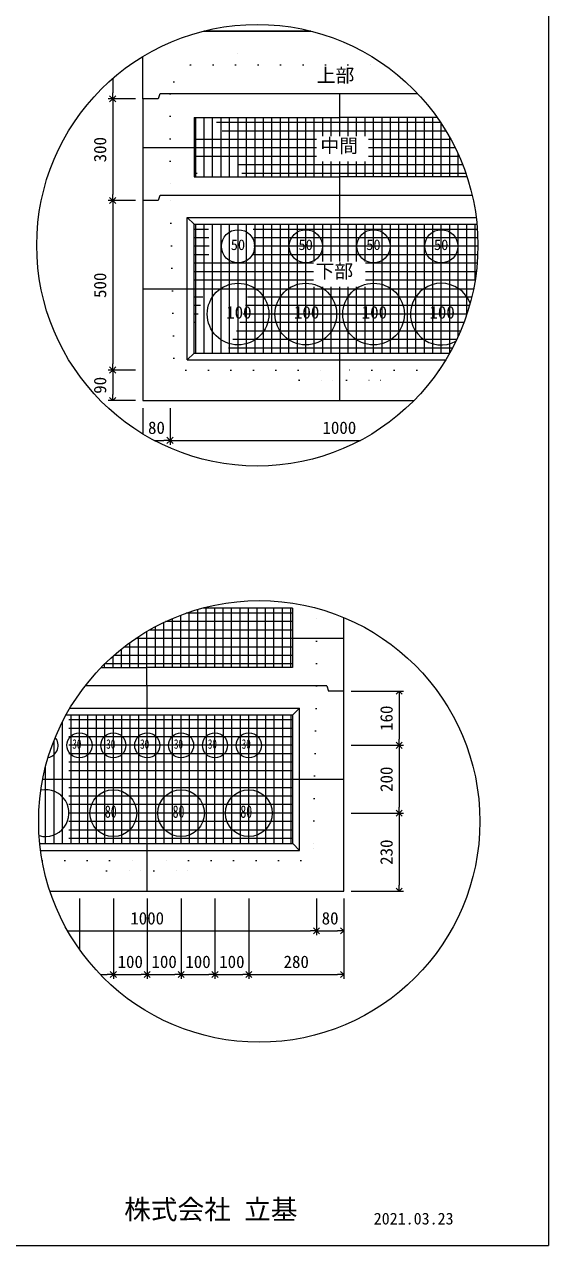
# Model space of a CAD drawing. Units: millimetres, scale not verified. Extents: x -6420 to 6420, y -3040 to 3040.
# Drawn here: x -3826 to -2340, y -2660 to 798 of the extents above; entities that cross this region are included whole.
import ezdxf
from ezdxf.enums import TextEntityAlignment as Align

# ---------------------------------------------------------------- set-up
doc = ezdxf.new("R2010")
doc.units = ezdxf.units.MM
doc.header["$LTSCALE"] = 20
for name, pattern in [('DASHED1', [1.8, 1.2, -0.6]), ('USER2', [50.8, 31.75, -6.35, 6.35, -6.35]), ('USER5', [3.185, 0.01, -3.175])]:
    doc.linetypes.add(name, pattern=pattern)
for name, color, linetype, lineweight in [('0-2_waku', 7, 'Continuous', 18), ('0-3_gaikei', 7, 'Continuous', 18), ('0-4_kakure', 7, 'DASHED1', 5), ('0-5_sunpou', 7, 'Continuous', 5), ('0-7_hole', 7, 'Continuous', 18), ('0-8_uchigawa', 6, 'Continuous', 18), ('0-D_文字１', 7, 'Continuous', 18), ('0-E_コア部分\u3000寸法補助線3', 150, 'USER2', 18), ('0-F_コア部分\u3000寸法補助線2', 150, 'USER2', 18), ('1-0_コア部分\u3000中心補助線', 1, 'Continuous', 18), ('1-1_コア部分\u3000寸法補助線', 7, 'USER2', 5), ('1-2_uchigawa2', 6, 'USER2', 18)]:
    doc.layers.add(name, color=color, linetype=linetype, lineweight=lineweight)
doc.styles.add('ＭＳ ゴシック', font='')
doc.styles.get('ＭＳ ゴシック').set_extended_font_data('MS Gothic')

# ---------------------------------------------------------------- blocks, each defined once
blk = doc.blocks.new('_Open90')
at = {"layer": '0-5_sunpou'}
blk.add_line((0, 0), (-1, 0), dxfattribs=at)
blk.add_lwpolyline([(-0.5, 0.5), (0, 0), (-0.5, -0.5)], dxfattribs=at)

msp = doc.modelspace()

# ---------------------------------------------------------------- linework, layer by layer
at = {"layer": '0-2_waku'}
for p in [(-2340, 3039.85), (-6420, -2660.15), (-6420, -2660.15), (-6420, -2660.15), (-6420, -2660.15)]:
    msp.add_line(p, (-2340, -2660.15), dxfattribs=at)
at = {"layer": '0-3_gaikei'}
for p, q in [((-3316.99, 778.99), (-3244.93, 778.99)), ((-3316.99, 778.99), (-3244.93, 778.99)), ((-3316.99, 778.99), (-3244.93, 778.99)), ((-3014.2, 778.99), (-3316.99, 778.99)), ((-3316.93, 778.99), (-3014.2, 778.99)), ((-3316.93, 778.99), (-3014.2, 778.99)), ((-3489.73, 586.99), (-3489.73, 707.01)), ((-3441.73, 601.39), (-3446.53, 586.99)), ((-2932.11, 601.39), (-3440.91, 601.39)), ((-2710.81, 601.39), (-2932.93, 601.39)), ((-3489.73, 586.99), (-3489.73, -267.41)), ((-3446.53, 586.99), (-3489.73, 586.99)), ((-3446.53, 586.99), (-3489.73, 586.99)), ((-3441.73, 313.39), (-3446.53, 298.99)), ((-2932.11, 313.39), (-3440.91, 313.39)), ((-2556.52, 313.39), (-2932.93, 313.39)), ((-3446.53, 298.99), (-3489.73, 298.99)), ((-3446.53, 298.99), (-3489.73, 298.99)), ((-3489.73, -267.41), (-2721.32, -267.41)), ((-3489.73, -267.41), (-2721.32, -267.41)), ((-3489.73, -267.41), (-2721.32, -267.41)), ((-2920.8, -1358.86), (-2920.8, -881.58)), ((-2968.8, -1075.66), (-2964, -1090.06)), ((-2920.8, -1090.06), (-2964, -1090.06))]:
    msp.add_line(p, q, dxfattribs=at)
for points in [[(-3753.21, -1656.46), (-2920.8, -1656.46), (-2920.8, -1090.06)], [(-3741.02, -1656.46), (-2920.8, -1656.46), (-2920.8, -1090.06)], [(-2968.8, -1075.66), (-3477.6, -1075.66), (-3653.68, -1075.66)]]:
    msp.add_lwpolyline(points, dxfattribs=at)
at = {"layer": '0-4_kakure', "linetype": 'USER5', "lineweight": 18}
for p, q in [((-3220.93, 778.99), (-3220.93, 795.15)), ((-3220.93, 778.99), (-3220.93, 682.99)), ((-3402.51, 634.99), (-3354.51, 682.99)), ((-3354.51, 682.99), (-2804.81, 682.99)), ((-3402.51, 634.99), (-3412.11, 601.39)), ((-3412.11, 601.39), (-3412.11, 313.39)), ((-3402.21, -147.41), (-3412.11, 313.39)), ((-3402.21, -147.41), (-3367.87, -181.01)), ((-3367.87, -181.01), (-2932.11, -181.01)), ((-3047.31, -209.81), (-3076.11, -181.01)), ((-2649.92, -181.01), (-2932.11, -181.01)), ((-2816.91, -209.81), (-2788.11, -181.01)), ((-3047.31, -209.81), (-2951.31, -209.81)), ((-2951.31, -209.81), (-2947.47, -267.41)), ((-2912.91, -209.81), (-2916.75, -267.41)), ((-2912.91, -209.81), (-2816.91, -209.81)), ((-2997.59, -1075.66), (-2997.59, -855.48)), ((-2997.59, -1075.66), (-3007.5, -1536.46)), ((-3007.5, -1536.46), (-3041.83, -1570.06)), ((-3775.24, -1570.06), (-3477.59, -1570.06)), ((-3592.79, -1598.86), (-3621.59, -1570.06)), ((-3041.83, -1570.06), (-3477.59, -1570.06)), ((-3362.39, -1598.86), (-3333.59, -1570.06)), ((-3592.79, -1598.86), (-3496.79, -1598.86)), ((-3496.79, -1598.86), (-3492.95, -1656.46)), ((-3458.39, -1598.86), (-3462.23, -1656.46)), ((-3458.39, -1598.86), (-3362.39, -1598.86))]:
    msp.add_line(p, q, dxfattribs=at)
at = {"layer": '0-5_sunpou', "color": 150, "lineweight": 18}
for p, q in [((-3575.48, 644.48), (-3575.48, 604.27)), ((-3510.85, 586.99), (-3587.96, 586.99)), ((-3531.97, 586.99), (-3587.96, 586.99)), ((-3575.48, 569.71), (-3575.48, 316.27)), ((-3510.85, 298.99), (-3587.96, 298.99)), ((-3510.85, 298.99), (-3587.96, 298.99)), ((-3575.48, 281.71), (-3575.48, -163.73)), ((-3510.85, -181.01), (-3587.96, -181.01)), ((-3531.97, -181.01), (-3587.96, -181.01)), ((-3575.48, -198.29), (-3575.48, -250.13)), ((-3510.85, -267.41), (-3587.96, -267.41)), ((-3489.73, -288.53), (-3489.73, -362.14)), ((-3412.93, -288.53), (-3412.93, -392.61)), ((-3412.93, -288.53), (-3412.93, -392.61)), ((-3458.02, -380.13), (-3430.21, -380.13)), ((-3395.65, -380.13), (-2873.17, -380.13)), ((-2899.68, -1090.06), (-2751.26, -1090.06)), ((-2763.74, -1107.34), (-2763.74, -1226.38)), ((-2899.68, -1243.66), (-2751.26, -1243.66)), ((-2899.68, -1243.66), (-2751.26, -1243.66)), ((-2763.74, -1260.94), (-2763.74, -1418.38)), ((-2899.68, -1435.66), (-2751.26, -1435.66)), ((-2899.68, -1435.66), (-2751.26, -1435.66)), ((-2763.74, -1452.94), (-2763.74, -1639.18)), ((-2899.68, -1656.46), (-2751.26, -1656.46)), ((-3669.59, -1677.58), (-3669.59, -1821.31)), ((-3573.59, -1677.58), (-3573.59, -1904.85)), ((-3573.59, -1677.58), (-3573.59, -1904.85)), ((-3477.59, -1677.58), (-3477.59, -1904.85)), ((-3477.59, -1677.58), (-3477.59, -1904.85)), ((-3381.59, -1677.58), (-3381.59, -1904.85)), ((-3381.59, -1677.58), (-3381.59, -1904.85)), ((-3285.59, -1677.58), (-3285.59, -1904.85)), ((-3285.59, -1677.58), (-3285.59, -1904.85)), ((-3189.59, -1677.58), (-3189.59, -1904.85)), ((-3189.59, -1677.58), (-3189.59, -1904.85)), ((-2997.6, -1677.58), (-2997.6, -1781.66)), ((-2997.6, -1677.58), (-2997.6, -1781.66)), ((-2920.8, -1677.58), (-2920.8, -1781.66)), ((-2920.8, -1677.58), (-2920.8, -1904.85)), ((-3702.89, -1769.18), (-3014.88, -1769.18)), ((-2980.32, -1769.18), (-2938.08, -1769.18)), ((-3610.75, -1892.37), (-3590.87, -1892.37)), ((-3556.31, -1892.37), (-3494.87, -1892.37)), ((-3460.31, -1892.37), (-3398.87, -1892.37)), ((-3364.31, -1892.37), (-3302.87, -1892.37)), ((-3268.31, -1892.37), (-3206.87, -1892.37)), ((-3172.31, -1892.37), (-2938.08, -1892.37))]:
    msp.add_line(p, q, dxfattribs=at)
for centre in [(-3165.59, 172.43), (-3159.98, -1459.19)]:
    msp.add_circle(centre, 625.17, dxfattribs=at)
at = {"layer": '0-7_hole'}
for centre, radius in [((-3220.11, 169.39), 47.04), ((-3028.11, 169.39), 47.04), ((-2836.11, 169.39), 47.04), ((-2644.11, 169.39), 47.04), ((-3220.11, -22.61), 87.36), ((-3028.11, -22.61), 87.36), ((-2836.11, -22.61), 87.36), ((-3669.59, -1243.66), 35.52), ((-3573.59, -1243.66), 35.52), ((-3477.59, -1243.66), 35.52), ((-3381.59, -1243.66), 35.52), ((-3285.59, -1243.66), 35.52), ((-3189.59, -1243.66), 35.52), ((-3573.59, -1435.66), 66.24), ((-3381.59, -1435.66), 66.24), ((-3189.59, -1435.66), 66.24)]:
    msp.add_circle(centre, radius, dxfattribs=at)
for centre, radius, start, end in [((-2644.11, -22.61), 87.36, 20.66629, 298.32089), ((-3765.59, -1243.66), 35.52, 281.59033, 39.2294), ((-3765.59, -1435.66), 66.24, 253.99064, 101.55918)]:
    msp.add_arc(centre, radius, start, end, dxfattribs=at)
at = {"layer": '0-8_uchigawa'}
for p, q in [((-3364.11, 250.99), (-3344.91, 231.79)), ((-3364.11, -152.21), (-3364.11, 250.99)), ((-3344.91, 231.79), (-2932.11, 231.79)), ((-3344.91, -133.01), (-3344.91, 231.79)), ((-2932.11, 231.79), (-2543.25, 231.79)), ((-3364.11, -152.21), (-3344.91, -133.01)), ((-3344.91, -133.01), (-2620.12, -133.01)), ((-3364.11, -152.21), (-2631.32, -152.21)), ((-3045.59, -1541.26), (-3045.59, -1138.06)), ((-3064.79, -1522.06), (-3064.79, -1157.26)), ((-3781.98, -1522.06), (-3064.79, -1522.06)), ((-3779.74, -1541.26), (-3045.59, -1541.26)), ((-3045.59, -1541.26), (-3064.79, -1522.06))]:
    msp.add_line(p, q, dxfattribs=at)
for points in [[(-3364.11, 250.99), (-2932.11, 250.99), (-2545.38, 250.99)], [(-3707.41, -1157.26), (-3477.59, -1157.26), (-3064.79, -1157.26), (-3045.59, -1138.06)], [(-3696.37, -1138.06), (-3477.59, -1138.06), (-3045.59, -1138.06)]]:
    msp.add_lwpolyline(points, dxfattribs=at)
at = {"layer": '0-E_コア部分\u3000寸法補助線3'}
for p, q in [((-3340.11, 366.19), (-3340.11, 534.19)), ((-3292.11, 366.19), (-3292.11, 534.19)), ((-3244.11, 366.19), (-3244.11, 534.19)), ((-3196.11, 366.19), (-3196.11, 534.19)), ((-3148.11, 366.19), (-3148.11, 534.19)), ((-3100.11, 366.19), (-3100.11, 534.19)), ((-3052.11, 366.19), (-3052.11, 534.19)), ((-3004.11, 366.19), (-3004.11, 534.19)), ((-2956.11, 481.16), (-2956.11, 534.19)), ((-2908.11, 481.16), (-2908.11, 534.19)), ((-2860.11, 481.16), (-2860.11, 534.19)), ((-2812.11, 366.19), (-2812.11, 534.19)), ((-2764.11, 366.19), (-2764.11, 534.19)), ((-2716.11, 366.19), (-2716.11, 534.19)), ((-2668.11, 366.19), (-2668.11, 534.19)), ((-2997.44, 471.79), (-3344.91, 471.79)), ((-2616.76, 471.79), (-2850.56, 471.79)), ((-2620.11, 366.19), (-2620.11, 477.87)), ((-2997.44, 423.79), (-3344.91, 423.79)), ((-2593.18, 423.79), (-2850.56, 423.79)), ((-2956.11, 366.19), (-2956.11, 409.29)), ((-2908.11, 366.19), (-2908.11, 409.29)), ((-2860.11, 366.19), (-2860.11, 409.29)), ((-2572.11, 366.19), (-2572.11, 368.95)), ((-2542.04, 217.39), (-3344.91, 217.39)), ((-3340.11, -133.01), (-3340.11, 231.79)), ((-3292.11, -133.01), (-3292.11, 231.79)), ((-3244.11, -133.01), (-3244.11, 231.79)), ((-3196.11, -133.01), (-3196.11, 231.79)), ((-3148.11, -133.01), (-3148.11, 231.79)), ((-3100.11, -133.01), (-3100.11, 231.79)), ((-3052.11, -133.01), (-3052.11, 231.79)), ((-3004.11, 126.76), (-3004.11, 231.79)), ((-2956.11, 126.76), (-2956.11, 231.79)), ((-2908.11, 126.76), (-2908.11, 231.79)), ((-2860.11, 126.76), (-2860.11, 231.79)), ((-2812.11, -133.01), (-2812.11, 231.79)), ((-2764.11, -133.01), (-2764.11, 231.79)), ((-2716.11, -133.01), (-2716.11, 231.79)), ((-2668.11, -133.01), (-2668.11, 231.79)), ((-2620.11, -133.01), (-2620.11, 231.79)), ((-2572.11, -24.08), (-2572.11, 231.79)), ((-2540.43, 169.39), (-3344.91, 169.39)), ((-3006.28, 121.39), (-3344.91, 121.39)), ((-2542.51, 121.39), (-2859.39, 121.39)), ((-3006.28, 73.39), (-3344.91, 73.39)), ((-2548.32, 73.39), (-2859.39, 73.39)), ((-3004.11, -133.01), (-3004.11, 54.89)), ((-2956.11, -133.01), (-2956.11, 54.89)), ((-2908.11, -133.01), (-2908.11, 54.89)), ((-2860.11, -133.01), (-2860.11, 54.89)), ((-2557.96, 25.39), (-3344.91, 25.39)), ((-2571.63, -22.61), (-3344.91, -22.61)), ((-2589.6, -70.61), (-3344.91, -70.61)), ((-2612.3, -118.61), (-3344.91, -118.61)), ((-3310.41, -1022.86), (-3310.41, -854.86)), ((-3262.41, -1022.86), (-3262.41, -854.86)), ((-3214.41, -1022.86), (-3214.41, -854.86)), ((-3166.41, -1022.86), (-3166.41, -854.86)), ((-3118.41, -1022.86), (-3118.41, -854.86)), ((-3070.41, -1022.86), (-3070.41, -854.86)), ((-3406.41, -1022.86), (-3406.41, -884.64)), ((-3358.41, -1022.86), (-3358.41, -866.35)), ((-3065.61, -917.26), (-3471.67, -917.26)), ((-3454.41, -1022.86), (-3454.41, -907.69)), ((-3065.61, -965.26), (-3543.22, -965.26)), ((-3502.41, -1022.86), (-3502.41, -936.14)), ((-3550.41, -1022.86), (-3550.41, -970.93)), ((-3598.41, -1022.86), (-3598.41, -1013.52)), ((-3064.79, -1171.66), (-3715.11, -1171.66)), ((-3693.59, -1522.06), (-3693.59, -1157.26)), ((-3645.59, -1522.06), (-3645.59, -1157.26)), ((-3597.59, -1522.06), (-3597.59, -1157.26)), ((-3549.59, -1522.06), (-3549.59, -1157.26)), ((-3501.59, -1522.06), (-3501.59, -1157.26)), ((-3453.59, -1522.06), (-3453.59, -1157.26)), ((-3405.59, -1522.06), (-3405.59, -1157.26)), ((-3357.59, -1522.06), (-3357.59, -1157.26)), ((-3309.59, -1522.06), (-3309.59, -1157.26)), ((-3261.59, -1522.06), (-3261.59, -1157.26)), ((-3213.59, -1522.06), (-3213.59, -1157.26)), ((-3165.59, -1522.06), (-3165.59, -1157.26)), ((-3117.59, -1522.06), (-3117.59, -1157.26)), ((-3069.59, -1522.06), (-3069.59, -1157.26)), ((-3741.59, -1522.06), (-3741.59, -1229.92)), ((-3064.79, -1219.66), (-3737.45, -1219.66)), ((-3064.79, -1267.66), (-3755.09, -1267.66)), ((-3064.79, -1315.66), (-3768.45, -1315.66)), ((-3064.79, -1363.66), (-3777.81, -1363.66)), ((-3064.79, -1411.66), (-3783.34, -1411.66)), ((-3064.79, -1459.66), (-3785.15, -1459.66)), ((-3064.79, -1507.66), (-3783.27, -1507.66))]:
    msp.add_line(p, q, dxfattribs=at)
at = {"layer": '0-F_コア部分\u3000寸法補助線2'}
for p, q in [((-3316.11, 366.19), (-3316.11, 534.19)), ((-3268.11, 366.19), (-3268.11, 534.19)), ((-3220.11, 366.19), (-3220.11, 534.19)), ((-3172.11, 366.19), (-3172.11, 534.19)), ((-3076.11, 366.19), (-3076.11, 534.19)), ((-2980.11, 481.16), (-2980.11, 534.19)), ((-2884.11, 481.16), (-2884.11, 534.19)), ((-2788.11, 366.19), (-2788.11, 534.19)), ((-2692.11, 366.19), (-2692.11, 534.19)), ((-2630.55, 495.79), (-3344.91, 495.79)), ((-2596.11, 366.19), (-2596.11, 430.37)), ((-2583.23, 399.79), (-3344.91, 399.79)), ((-2980.11, 366.19), (-2980.11, 409.29)), ((-2884.11, 366.19), (-2884.11, 409.29)), ((-3268.11, -133.01), (-3268.11, 231.79)), ((-3220.11, -133.01), (-3220.11, 231.79)), ((-3172.11, -133.01), (-3172.11, 231.79)), ((-3076.11, -133.01), (-3076.11, 231.79)), ((-2980.11, 126.76), (-2980.11, 231.79)), ((-2884.11, 126.76), (-2884.11, 231.79)), ((-2788.11, -133.01), (-2788.11, 231.79)), ((-2692.11, -133.01), (-2692.11, 231.79)), ((-2596.11, -85.5), (-2596.11, 231.79)), ((-2540.78, 193.39), (-3344.91, 193.39)), ((-3006.28, 97.39), (-3344.91, 97.39)), ((-2544.95, 97.39), (-2859.39, 97.39)), ((-2980.11, -133.01), (-2980.11, 54.89)), ((-2884.11, -133.01), (-2884.11, 54.89)), ((-2564.28, 1.39), (-3344.91, 1.39)), ((-2600.33, -94.61), (-3344.91, -94.61)), ((-3334.41, -1022.86), (-3334.41, -858.85)), ((-3238.41, -1022.86), (-3238.41, -854.86)), ((-3142.41, -1022.86), (-3142.41, -854.86)), ((-3430.41, -1022.86), (-3430.41, -895.54)), ((-3065.61, -893.26), (-3425.61, -893.26)), ((-3526.41, -1022.86), (-3526.41, -952.67)), ((-3065.61, -989.26), (-3572.3, -989.26)), ((-3621.59, -1522.06), (-3621.59, -1157.26)), ((-3525.59, -1522.06), (-3525.59, -1157.26)), ((-3429.59, -1522.06), (-3429.59, -1157.26)), ((-3333.59, -1522.06), (-3333.59, -1157.26)), ((-3237.59, -1522.06), (-3237.59, -1157.26)), ((-3141.59, -1522.06), (-3141.59, -1157.26)), ((-3064.79, -1195.66), (-3726.89, -1195.66)), ((-3717.59, -1522.06), (-3717.59, -1176.51)), ((-3765.59, -1522.06), (-3765.59, -1304.04)), ((-3064.79, -1291.66), (-3762.29, -1291.66)), ((-3064.79, -1387.66), (-3781.05, -1387.66)), ((-3064.79, -1483.66), (-3784.67, -1483.66))]:
    msp.add_line(p, q, dxfattribs=at)
at = {"layer": '1-0_コア部分\u3000中心補助線'}
for p, q in [((-2932.11, 481.16), (-2932.11, 601.39)), ((-2997.44, 447.79), (-3489.73, 447.79)), ((-2604.33, 447.79), (-2850.56, 447.79)), ((-2932.11, 313.39), (-2932.11, 409.29)), ((-2932.11, 126.76), (-2932.11, 313.39)), ((-3488.91, 49.39), (-2552.65, 49.39)), ((-2932.11, -267.41), (-2932.11, 54.89)), ((-3478.41, -1075.66), (-3478.41, -921.19)), ((-2922.43, -941.26), (-3510.1, -941.26)), ((-3477.59, -1656.46), (-3477.59, -1075.66)), ((-3773.62, -1339.66), (-2920.79, -1339.66))]:
    msp.add_line(p, q, dxfattribs=at)
at = {"layer": '1-1_コア部分\u3000寸法補助線'}
for p, q in [((-2645.81, 519.79), (-3344.91, 519.79)), ((-3316.11, 366.19), (-3316.11, 534.19)), ((-3220.11, 366.19), (-3220.11, 534.19)), ((-3124.11, 366.19), (-3124.11, 534.19)), ((-3028.11, 366.19), (-3028.11, 534.19)), ((-2836.11, 366.19), (-2836.11, 534.19)), ((-2740.11, 366.19), (-2740.11, 534.19)), ((-2644.11, 366.19), (-2644.11, 517.25)), ((-2574.43, 375.79), (-3344.91, 375.79)), ((-3316.11, -133.01), (-3316.11, 231.79)), ((-3220.11, -133.01), (-3220.11, 231.79)), ((-3124.11, -133.01), (-3124.11, 231.79)), ((-3028.11, -133.01), (-3028.11, 231.79)), ((-2836.11, -133.01), (-2836.11, 231.79)), ((-2740.11, -133.01), (-2740.11, 231.79)), ((-2644.11, -133.01), (-2644.11, 231.79)), ((-2548.11, 74.68), (-2548.11, 231.79)), ((-2541.01, 145.39), (-3344.91, 145.39)), ((-2580.05, -46.61), (-3344.91, -46.61)), ((-3286.41, -1022.86), (-3286.41, -854.86)), ((-3190.41, -1022.86), (-3190.41, -854.86)), ((-3094.41, -1022.86), (-3094.41, -854.86)), ((-3382.41, -1022.86), (-3382.41, -874.93)), ((-3065.61, -869.26), (-3366.91, -869.26)), ((-3574.41, -1022.86), (-3574.41, -991.12)), ((-3065.61, -1013.26), (-3598.14, -1013.26)), ((-3669.59, -1522.06), (-3669.59, -1157.26)), ((-3573.59, -1522.06), (-3573.59, -1157.26)), ((-3381.59, -1522.06), (-3381.59, -1157.26)), ((-3285.59, -1522.06), (-3285.59, -1157.26)), ((-3189.59, -1522.06), (-3189.59, -1157.26)), ((-3093.59, -1522.06), (-3093.59, -1157.26)), ((-3064.79, -1243.66), (-3746.83, -1243.66)), ((-3765.59, -1522.06), (-3765.59, -1304.04)), ((-3064.79, -1435.66), (-3784.71, -1435.66))]:
    msp.add_line(p, q, dxfattribs=at)
at = {"layer": '1-2_uchigawa2'}
for p, q in [((-3344.91, 534.19), (-2932.11, 534.19)), ((-3344.91, 534.19), (-3344.91, 366.19)), ((-2655.73, 534.19), (-2932.11, 534.19)), ((-3344.91, 366.19), (-2932.11, 366.19)), ((-2571.21, 366.19), (-2932.11, 366.19)), ((-3065.61, -854.86), (-3320.05, -854.86)), ((-3065.61, -854.86), (-3065.61, -1022.86)), ((-3607.7, -1022.86), (-3478.41, -1022.86)), ((-3065.61, -1022.86), (-3478.41, -1022.86))]:
    msp.add_line(p, q, dxfattribs=at)

# ---------------------------------------------------------------- block references
at = {"layer": '0-5_sunpou', "xscale": 17.28, "yscale": 17.28}
for p, rotation in [((-3575.48, 586.99), 270), ((-3575.48, 586.99), 90), ((-3575.48, 298.99), 270), ((-3575.48, 298.99), 90), ((-3575.48, -181.01), 270), ((-3575.48, -181.01), 90), ((-3575.48, -267.41), 270), ((-3412.93, -380.13), 180), ((-2763.74, -1090.06), 90), ((-2763.74, -1243.66), 270), ((-2763.74, -1243.66), 90), ((-2763.74, -1435.66), 270), ((-2763.74, -1435.66), 90), ((-2763.74, -1656.46), 270), ((-2997.6, -1769.18), 180), ((-3573.59, -1892.37), 180), ((-3477.59, -1892.37), 180), ((-3381.59, -1892.37), 180), ((-3285.59, -1892.37), 180), ((-3189.59, -1892.37), 180)]:
    msp.add_blockref('_Open90', p, dxfattribs=dict(at, rotation=rotation))
for p in [(-3412.93, -380.13), (-2997.6, -1769.18), (-2920.8, -1769.18), (-3573.59, -1892.37), (-3477.59, -1892.37), (-3381.59, -1892.37), (-3285.59, -1892.37), (-3189.59, -1892.37), (-2920.8, -1892.37)]:
    msp.add_blockref('_Open90', p, dxfattribs=at)

# ---------------------------------------------------------------- texts
at = {"layer": '0-5_sunpou', "style": 'ＭＳ ゴシック'}
for s, p in [('300', (-3583.16, 406.99)), ('500', (-3583.16, 22.99)), ('90', (-3583.16, -248.21)), ('160', (-2771.42, -1202.86)), ('200', (-2771.42, -1375.66)), ('230', (-2771.42, -1582.06))]:
    msp.add_text(s, height=35.19, rotation=90, dxfattribs=at).set_placement(p, align=Align.BOTTOM_LEFT)
for s, p in [('80', (-3475.33, -372.45)), ('1000', (-2980.93, -372.45)), ('1000', (-3525.6, -1761.5)), ('80', (-2983.2, -1761.5)), ('100', (-3561.59, -1884.69)), ('100', (-3465.59, -1884.69)), ('100', (-3369.59, -1884.69)), ('100', (-3273.59, -1884.69)), ('280', (-3091.2, -1884.69))]:
    msp.add_text(s, height=35.19, dxfattribs=at).set_placement(p, align=Align.BOTTOM_LEFT)
at = {"layer": '0-D_文字１', "style": 'ＭＳ ゴシック'}
for s, height, p in [('上部', 39.1, (-2997.19, 622.15)), ('中間', 39.1, (-2986.89, 422.85)), ('50', 29.91, (-3240.84, 149.86)), ('50', 29.91, (-3048.84, 149.86)), ('50', 29.91, (-2856.84, 149.86)), ('50', 29.91, (-2664.84, 149.86)), ('下部', 39.1, (-3000.53, 67.85)), ('100', 35.19, (-3253.66, -45.82)), ('100', 35.19, (-3061.66, -45.82)), ('100', 35.19, (-2869.66, -45.82)), ('100', 35.19, (-2677.66, -45.82)), ('株式会社 立基', 55.43, (-3542.97, -2602.18)), ('2021.03.23', 33.26, (-2835.62, -2610.46))]:
    msp.add_text(s, height=height, dxfattribs=at).set_placement(p, align=Align.BOTTOM_LEFT)
at = {"layer": '0-D_文字１', "style": 'ＭＳ ゴシック', "width": 0.7}
for s, height, p in [('30', 26.92, (-3689.76, -1261.45)), ('30', 26.92, (-3593.76, -1261.45)), ('30', 26.92, (-3497.76, -1261.45)), ('30', 26.92, (-3401.76, -1261.45)), ('30', 26.92, (-3305.76, -1261.45)), ('30', 26.92, (-3209.76, -1261.45)), ('80', 35.19, (-3597.66, -1459.35)), ('80', 35.19, (-3405.66, -1459.35)), ('80', 35.19, (-3213.66, -1459.35))]:
    msp.add_text(s, height=height, dxfattribs=at).set_placement(p, align=Align.BOTTOM_LEFT)

doc.saveas('drawing.dxf')
